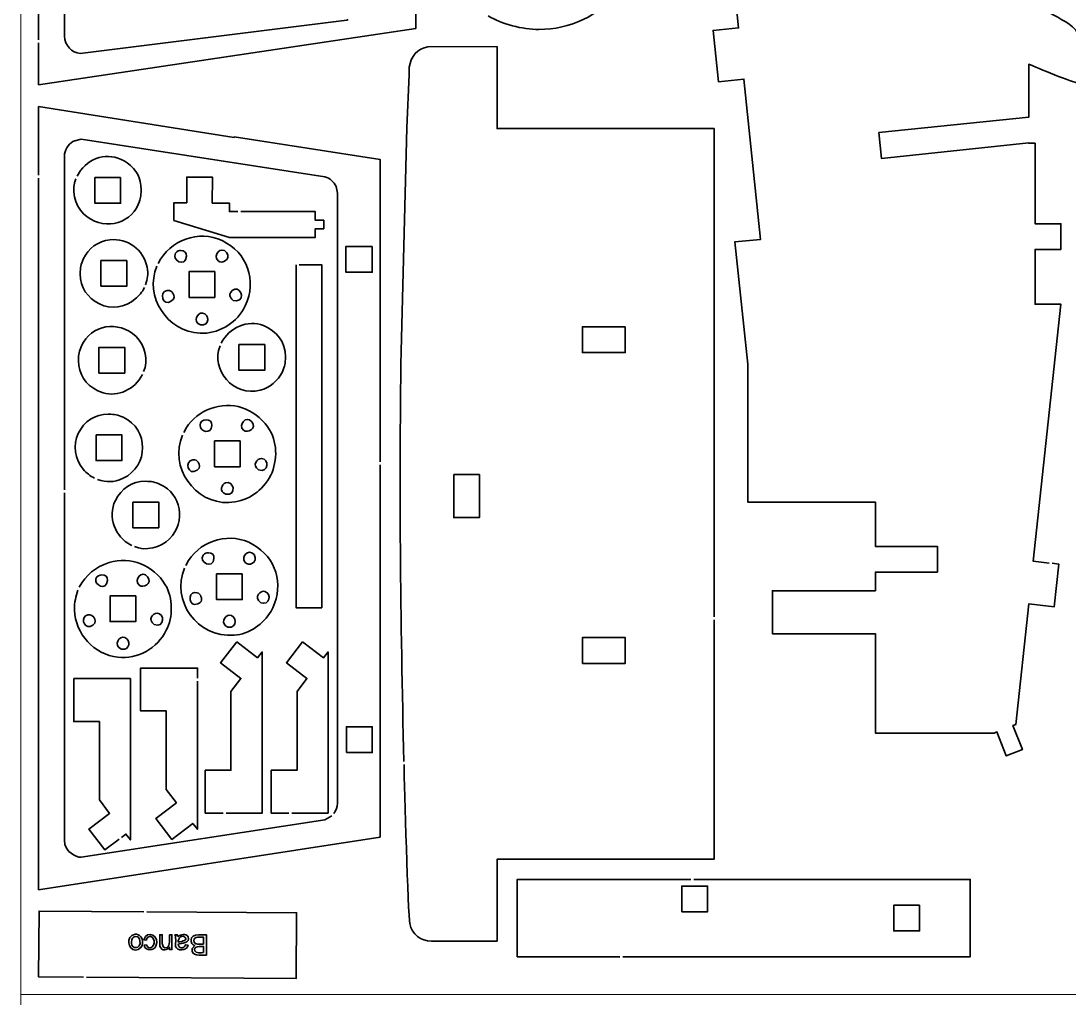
# Model space of a CAD drawing. Header units: millimetres. Extents: x -5 to 375, y 132 to 712.
# Drawn here: x -5 to 98.8, y 421.2 to 518 of the extents above; entities that cross this region are included whole.
import ezdxf

# ---------------------------------------------------------------- set-up
doc = ezdxf.new("R2010")
doc.units = ezdxf.units.MM
doc.header["$MEASUREMENT"] = 0
doc.layers.add('Camada 1', color=7, linetype='Continuous')

msp = doc.modelspace()

# ---------------------------------------------------------------- linework, layer by layer
at = {"layer": 'Camada 1', "color": 3, "lineweight": 20}
for points in [[(185.0124, 711.5124), (185.0124, 711.5124), (185.0124, 421.5125), (185.0124, 421.5125), (185.0124, 421.5125), (185.0124, 421.5125), (-4.9877, 421.5125), (-4.9877, 421.5125), (-4.9877, 421.5125), (-4.9877, 421.5125), (-4.9877, 711.5124), (-4.9877, 711.5124), (-4.9877, 711.5124), (-4.9877, 711.5124), (185.0124, 711.5124), (185.0124, 711.5124)], [(185.0124, 131.5126), (185.0124, 131.5126), (185.0124, 421.5125), (185.0124, 421.5125), (185.0124, 421.5125), (185.0124, 421.5125), (-4.9877, 421.5125), (-4.9877, 421.5125), (-4.9877, 421.5125), (-4.9877, 421.5125), (-4.9877, 131.5126), (-4.9877, 131.5126), (-4.9877, 131.5126), (-4.9877, 131.5126), (185.0124, 131.5126), (185.0124, 131.5126)]]:
    msp.add_open_spline(points, degree=3, knots=[0, 0, 0, 0, 0.2, 0.2, 0.2, 0.2, 0.4, 0.4, 0.4, 0.4, 0.6, 0.6, 0.6, 0.6, 1, 1, 1, 1], dxfattribs=at)
at = {"layer": 'Camada 1', "color": 5, "lineweight": 35}
for points, knots in [([(34.1374, 548.9125), (34.1374, 548.9125), (34.1374, 583.8624), (34.1374, 583.8624), (34.1374, 583.8624), (34.1374, 583.8624), (-3.2376, 589.4374), (-3.2376, 589.4374), (-3.2376, 589.4374), (-3.2376, 589.4374), (-3.2376, 516.1124), (-3.2376, 516.1124)], [0, 0, 0, 0, 0.25, 0.25, 0.25, 0.25, 0.5, 0.5, 0.5, 0.5, 1, 1, 1, 1]), ([(27.4373, 518.1124), (27.4373, 518.1124), (27.2874, 518.0624), (27.2874, 518.0624), (27.2874, 518.0624), (27.2874, 518.0624), (0.8624, 514.7625), (0.8624, 514.7625), (0.8624, 514.7625), (0.0529, 514.8295), (-0.6303, 515.5418), (-0.6876, 516.4624), (-0.6876, 516.4624), (-0.6876, 516.4624), (-0.6876, 551.4875), (-0.6876, 551.4875)], [0, 0, 0, 0, 0.2, 0.2, 0.2, 0.2, 0.4, 0.4, 0.4, 0.4, 0.6, 0.6, 0.6, 0.6, 1, 1, 1, 1]), ([(80.1874, 524.4374), (80.1874, 524.4374), (74.8623, 524.6875), (74.8623, 524.6875), (74.8623, 524.6875), (75.3524, 525.8623), (75.5807, 526.5769), (75.8623, 527.8625), (75.8623, 527.8625), (76.8577, 532.4075), (78.3827, 545.732), (76.0874, 549.8624), (76.0874, 549.8624), (75.6206, 550.7025), (74.7059, 551.4325), (73.7124, 551.3874), (73.7124, 551.3874), (71.424, 551.2836), (69.4732, 547.6832), (69.8874, 545.6124), (69.8874, 545.6124), (69.8874, 545.6124), (65.8124, 545.6374), (65.8124, 545.6374), (65.8124, 545.6374), (65.8124, 545.6374), (65.7124, 528.7874), (65.7124, 528.7874), (65.7124, 528.7874), (65.7124, 528.7874), (63.1623, 528.7874), (63.1623, 528.7874), (63.1623, 528.7874), (63.1623, 528.7874), (63.1623, 524.9874), (63.1623, 524.9874), (63.1623, 524.9874), (63.1623, 524.9874), (65.7124, 524.9874), (65.7124, 524.9874), (65.7124, 524.9874), (65.7124, 524.9874), (65.7124, 521.1874), (65.7124, 521.1874), (65.7124, 521.1874), (65.7124, 521.1874), (66.1124, 517.2874), (66.1124, 517.2874), (66.1124, 517.2874), (66.1124, 517.2874), (63.5874, 517.0374), (63.5874, 517.0374), (63.5874, 517.0374), (63.5874, 517.0374), (64.1124, 511.9624), (64.1124, 511.9624), (64.1124, 511.9624), (64.1124, 511.9624), (66.6374, 512.2124), (66.6374, 512.2124), (66.6374, 512.2124), (66.6374, 512.2124), (68.2874, 496.3374), (68.2874, 496.3374), (68.2874, 496.3374), (68.2874, 496.3374), (65.7373, 496.0874), (65.7373, 496.0874), (65.7373, 496.0874), (65.7373, 496.0874), (67.0124, 483.9624), (67.0124, 483.9624), (67.0124, 483.9624), (67.0124, 483.9624), (67.0124, 470.3124), (67.0124, 470.3124), (67.0124, 470.3124), (67.0124, 470.3124), (79.6624, 470.3124), (79.6624, 470.3124), (79.6624, 470.3124), (79.6624, 470.3124), (79.6624, 465.9124), (79.6624, 465.9124), (79.6624, 465.9124), (79.6624, 465.9124), (85.8124, 465.9124), (85.8124, 465.9124), (85.8124, 465.9124), (85.8124, 465.9124), (85.8124, 463.3624), (85.8124, 463.3624), (85.8124, 463.3624), (85.8124, 463.3624), (79.6624, 463.3624), (79.6624, 463.3624), (79.6624, 463.3624), (79.6624, 463.3624), (79.6624, 461.5124), (79.6624, 461.5124), (79.6624, 461.5124), (79.6624, 461.5124), (69.4624, 461.5124), (69.4624, 461.5124), (69.4624, 461.5124), (69.4624, 461.5124), (69.4624, 457.2624), (69.4624, 457.2624), (69.4624, 457.2624), (69.4624, 457.2624), (79.6624, 457.2624), (79.6624, 457.2624), (79.6624, 457.2624), (79.6624, 457.2624), (79.6624, 447.4124), (79.6624, 447.4124), (79.6624, 447.4124), (79.6624, 447.4124), (91.4374, 447.4124), (91.4374, 447.4124), (91.4374, 447.4124), (91.4374, 447.4124), (91.7124, 447.5374), (91.7124, 447.5374), (91.7124, 447.5374), (91.7124, 447.5374), (92.6374, 445.1624), (92.6374, 445.1624), (92.6374, 445.1624), (92.6374, 445.1624), (94.2374, 445.7874), (94.2374, 445.7874), (94.2374, 445.7874), (94.2374, 445.7874), (93.2874, 448.1624), (93.2874, 448.1624), (93.2874, 448.1624), (93.2874, 448.1624), (93.5624, 448.2624), (93.5624, 448.2624), (93.5624, 448.2624), (93.5624, 448.2624), (94.8624, 460.2124), (94.8624, 460.2124), (94.8624, 460.2124), (94.8624, 460.2124), (97.3874, 459.9374), (97.3874, 459.9374), (97.3874, 459.9374), (97.3874, 459.9374), (97.8374, 464.1624), (97.8374, 464.1624), (97.8374, 464.1624), (97.8374, 464.1624), (97.1874, 464.2374), (97.1874, 464.2374)], [0, 0, 0, 0, 0.025, 0.025, 0.025, 0.025, 0.05, 0.05, 0.05, 0.05, 0.075, 0.075, 0.075, 0.075, 0.1, 0.1, 0.1, 0.1, 0.125, 0.125, 0.125, 0.125, 0.15, 0.15, 0.15, 0.15, 0.175, 0.175, 0.175, 0.175, 0.2, 0.2, 0.2, 0.2, 0.225, 0.225, 0.225, 0.225, 0.25, 0.25, 0.25, 0.25, 0.275, 0.275, 0.275, 0.275, 0.3, 0.3, 0.3, 0.3, 0.325, 0.325, 0.325, 0.325, 0.35, 0.35, 0.35, 0.35, 0.375, 0.375, 0.375, 0.375, 0.4, 0.4, 0.4, 0.4, 0.425, 0.425, 0.425, 0.425, 0.45, 0.45, 0.45, 0.45, 0.475, 0.475, 0.475, 0.475, 0.5, 0.5, 0.5, 0.5, 0.525, 0.525, 0.525, 0.525, 0.55, 0.55, 0.55, 0.55, 0.575, 0.575, 0.575, 0.575, 0.6, 0.6, 0.6, 0.6, 0.625, 0.625, 0.625, 0.625, 0.65, 0.65, 0.65, 0.65, 0.675, 0.675, 0.675, 0.675, 0.7, 0.7, 0.7, 0.7, 0.725, 0.725, 0.725, 0.725, 0.75, 0.75, 0.75, 0.75, 0.775, 0.775, 0.775, 0.775, 0.8, 0.8, 0.8, 0.8, 0.825, 0.825, 0.825, 0.825, 0.85, 0.85, 0.85, 0.85, 0.875, 0.875, 0.875, 0.875, 0.9, 0.9, 0.9, 0.9, 0.925, 0.925, 0.925, 0.925, 0.95, 0.95, 0.95, 0.95, 1, 1, 1, 1]), ([(-3.2376, 515.8124), (-3.2376, 515.8124), (-3.2376, 511.6624), (-3.2376, 511.6624), (-3.2376, 511.6624), (-3.2376, 511.6624), (34.1374, 517.2374), (34.1374, 517.2374), (34.1374, 517.2374), (34.1374, 517.2374), (34.1374, 548.6124), (34.1374, 548.6124)], [0, 0, 0, 0, 0.25, 0.25, 0.25, 0.25, 0.5, 0.5, 0.5, 0.5, 1, 1, 1, 1]), ([(41.3124, 518.4874), (42.6512, 517.6635), (44.711, 517.1374), (46.3124, 517.1374), (46.3124, 517.1374), (49.4708, 517.1374), (52.2139, 518.4766), (54.2373, 520.8874), (54.2373, 520.8874), (55.7225, 522.6569), (56.2865, 524.5533), (56.5124, 526.8124), (56.5124, 526.8124), (56.8721, 534.3663), (49.0496, 540.0549), (41.7124, 536.3875)], [0, 0, 0, 0, 0.2, 0.2, 0.2, 0.2, 0.4, 0.4, 0.4, 0.4, 0.6, 0.6, 0.6, 0.6, 1, 1, 1, 1]), ([(96.8874, 464.2624), (96.8874, 464.2624), (95.3123, 464.4374), (95.3123, 464.4374), (95.3123, 464.4374), (95.3123, 464.4374), (98.0374, 489.9124), (98.0374, 489.9124), (98.0374, 489.9124), (98.0374, 489.9124), (95.4874, 489.9124), (95.4874, 489.9124), (95.4874, 489.9124), (95.4874, 489.9124), (95.4874, 495.3375), (95.4874, 495.3375), (95.4874, 495.3375), (95.4874, 495.3375), (98.0374, 495.3375), (98.0374, 495.3375), (98.0374, 495.3375), (98.0374, 495.3375), (98.0374, 497.8874), (98.0374, 497.8874), (98.0374, 497.8874), (98.0374, 497.8874), (95.4874, 497.8874), (95.4874, 497.8874), (95.4874, 497.8874), (95.4874, 497.8874), (95.4874, 505.8624), (95.4874, 505.8624), (95.4874, 505.8624), (95.4874, 505.8624), (94.8624, 505.8624), (94.8624, 505.8624), (94.8624, 505.8624), (94.8624, 505.8624), (94.8624, 505.9124), (94.8624, 505.9124), (94.8624, 505.9124), (94.8624, 505.9124), (80.2624, 504.3624), (80.2624, 504.3624), (80.2624, 504.3624), (80.2624, 504.3624), (80.0124, 506.9124), (80.0124, 506.9124), (80.0124, 506.9124), (80.0124, 506.9124), (94.8624, 508.4375), (94.8624, 508.4375), (94.8624, 508.4375), (94.8624, 508.4375), (94.8624, 513.6874), (94.8624, 513.6874), (94.8624, 513.6874), (95.6406, 513.3798), (99.2433, 511.8268), (99.7624, 511.8374), (99.7624, 511.8374), (100.8974, 511.8606), (100.8142, 516.4129), (98.8624, 517.6624), (98.8624, 517.6624), (97.148, 518.7599), (93.5551, 520.6051), (91.6374, 521.4124), (91.6374, 521.4124), (87.6203, 523.1034), (84.6853, 523.8845), (80.4624, 524.4124)], [0, 0, 0, 0, 0.05263158, 0.05263158, 0.05263158, 0.05263158, 0.10526316, 0.10526316, 0.10526316, 0.10526316, 0.15789474, 0.15789474, 0.15789474, 0.15789474, 0.21052632, 0.21052632, 0.21052632, 0.21052632, 0.26315789, 0.26315789, 0.26315789, 0.26315789, 0.31578947, 0.31578947, 0.31578947, 0.31578947, 0.36842105, 0.36842105, 0.36842105, 0.36842105, 0.42105263, 0.42105263, 0.42105263, 0.42105263, 0.47368421, 0.47368421, 0.47368421, 0.47368421, 0.52631579, 0.52631579, 0.52631579, 0.52631579, 0.57894737, 0.57894737, 0.57894737, 0.57894737, 0.63157895, 0.63157895, 0.63157895, 0.63157895, 0.68421053, 0.68421053, 0.68421053, 0.68421053, 0.73684211, 0.73684211, 0.73684211, 0.73684211, 0.78947368, 0.78947368, 0.78947368, 0.78947368, 0.84210526, 0.84210526, 0.84210526, 0.84210526, 0.89473684, 0.89473684, 0.89473684, 0.89473684, 1, 1, 1, 1]), ([(63.6874, 458.9374), (63.6874, 458.9374), (63.6874, 507.3124), (63.6874, 507.3124), (63.6874, 507.3124), (63.6874, 507.3124), (42.1874, 507.3124), (42.1874, 507.3124), (42.1874, 507.3124), (42.1874, 507.3124), (42.1874, 515.4374), (42.1874, 515.4374), (42.1874, 515.4374), (42.1874, 515.4374), (35.3374, 515.4124), (35.3374, 515.4124), (35.3374, 515.4124), (34.3243, 515.2603), (33.5985, 514.4494), (33.4874, 513.3875), (33.4874, 513.3875), (33.4874, 513.3875), (33.4624, 512.6624), (33.4624, 512.6624), (33.4624, 512.6624), (33.4624, 512.6624), (33.2374, 507.3874), (33.2374, 507.3874), (33.2374, 507.3874), (33.2374, 507.3874), (32.7124, 486.5624), (32.7124, 486.5624), (32.7124, 486.5624), (32.4196, 472.6704), (32.6418, 458.5065), (32.9374, 444.6124)], [0, 0, 0, 0, 0.1, 0.1, 0.1, 0.1, 0.2, 0.2, 0.2, 0.2, 0.3, 0.3, 0.3, 0.3, 0.4, 0.4, 0.4, 0.4, 0.5, 0.5, 0.5, 0.5, 0.6, 0.6, 0.6, 0.6, 0.7, 0.7, 0.7, 0.7, 0.8, 0.8, 0.8, 0.8, 1, 1, 1, 1]), ([(30.5874, 474.2874), (30.5874, 474.2874), (30.5874, 504.2625), (30.5874, 504.2625), (30.5874, 504.2625), (30.5874, 504.2625), (16.1373, 506.5124), (16.1373, 506.5124), (16.1373, 506.5124), (16.1373, 506.5124), (16.1373, 506.4375), (16.1373, 506.4375), (16.1373, 506.4375), (16.1373, 506.4375), (-3.2376, 509.4874), (-3.2376, 509.4874), (-3.2376, 509.4874), (-3.2376, 509.4874), (-3.2376, 502.6874), (-3.2376, 502.6874)], [0, 0, 0, 0, 0.16666667, 0.16666667, 0.16666667, 0.16666667, 0.33333333, 0.33333333, 0.33333333, 0.33333333, 0.5, 0.5, 0.5, 0.5, 0.66666667, 0.66666667, 0.66666667, 0.66666667, 1, 1, 1, 1]), ([(-0.6876, 471.5124), (-0.6876, 471.5124), (-0.6626, 504.8124), (-0.6626, 504.8124), (-0.6626, 504.8124), (-0.5567, 505.3471), (-0.21, 505.9183), (0.3624, 506.1124), (0.3624, 506.1124), (0.3624, 506.1124), (0.9874, 506.2624), (0.9874, 506.2624), (0.9874, 506.2624), (0.9874, 506.2624), (25.1124, 502.5374), (25.1124, 502.5374), (25.1124, 502.5374), (25.6404, 502.4097), (26.0022, 502.0328), (26.2374, 501.5624), (26.2374, 501.5624), (26.2374, 501.5624), (26.3624, 500.9124), (26.3624, 500.9124), (26.3624, 500.9124), (26.3624, 500.9124), (26.3624, 440.4874), (26.3624, 440.4874), (26.3624, 440.4874), (26.3422, 440.0009), (26.2394, 439.846), (26.0124, 439.4374)], [0, 0, 0, 0, 0.11111111, 0.11111111, 0.11111111, 0.11111111, 0.22222222, 0.22222222, 0.22222222, 0.22222222, 0.33333333, 0.33333333, 0.33333333, 0.33333333, 0.44444444, 0.44444444, 0.44444444, 0.44444444, 0.55555556, 0.55555556, 0.55555556, 0.55555556, 0.66666667, 0.66666667, 0.66666667, 0.66666667, 0.77777778, 0.77777778, 0.77777778, 0.77777778, 1, 1, 1, 1]), ([(-3.2376, 502.3874), (-3.2376, 502.3874), (-3.2376, 431.8874), (-3.2376, 431.8874), (-3.2376, 431.8874), (-3.2376, 431.8874), (30.5874, 437.1124), (30.5874, 437.1124), (30.5874, 437.1124), (30.5874, 437.1124), (30.5874, 473.9874), (30.5874, 473.9874)], [0, 0, 0, 0, 0.25, 0.25, 0.25, 0.25, 0.5, 0.5, 0.5, 0.5, 1, 1, 1, 1]), ([(25.8124, 439.2124), (25.8124, 439.2124), (25.1124, 438.8374), (25.1124, 438.8374), (25.1124, 438.8374), (25.1124, 438.8374), (0.9874, 435.1124), (0.9874, 435.1124), (0.9874, 435.1124), (0.3225, 435.0946), (-0.4858, 435.747), (-0.6376, 436.3874), (-0.6376, 436.3874), (-0.6376, 436.3874), (-0.6876, 436.8124), (-0.6876, 436.8124), (-0.6876, 436.8124), (-0.6876, 436.8124), (-0.6876, 471.2124), (-0.6876, 471.2124)], [0, 0, 0, 0, 0.16666667, 0.16666667, 0.16666667, 0.16666667, 0.33333333, 0.33333333, 0.33333333, 0.33333333, 0.5, 0.5, 0.5, 0.5, 0.66666667, 0.66666667, 0.66666667, 0.66666667, 1, 1, 1, 1]), ([(32.9624, 444.3124), (33.0121, 442.2132), (33.3566, 429.507), (33.5374, 428.5374), (33.5374, 428.5374), (33.7392, 427.4551), (34.6347, 426.8292), (35.6874, 426.7874), (35.6874, 426.7874), (35.6874, 426.7874), (42.1874, 426.8124), (42.1874, 426.8124), (42.1874, 426.8124), (42.1874, 426.8124), (42.1874, 434.9124), (42.1874, 434.9124), (42.1874, 434.9124), (42.1874, 434.9124), (63.6874, 434.9124), (63.6874, 434.9124), (63.6874, 434.9124), (63.6874, 434.9124), (63.6874, 458.6374), (63.6874, 458.6374)], [0, 0, 0, 0, 0.14285714, 0.14285714, 0.14285714, 0.14285714, 0.28571429, 0.28571429, 0.28571429, 0.28571429, 0.42857143, 0.42857143, 0.42857143, 0.42857143, 0.57142857, 0.57142857, 0.57142857, 0.57142857, 0.71428571, 0.71428571, 0.71428571, 0.71428571, 1, 1, 1, 1]), ([(61.3874, 432.9124), (61.3874, 432.9124), (44.1874, 432.9124), (44.1874, 432.9124), (44.1874, 432.9124), (44.1874, 432.9124), (44.1874, 425.2624), (44.1874, 425.2624), (44.1874, 425.2624), (44.1874, 425.2624), (54.3374, 425.2624), (54.3374, 425.2624)], [0, 0, 0, 0, 0.25, 0.25, 0.25, 0.25, 0.5, 0.5, 0.5, 0.5, 1, 1, 1, 1]), ([(54.6374, 425.2624), (54.6374, 425.2624), (89.0624, 425.2624), (89.0624, 425.2624), (89.0624, 425.2624), (89.0624, 425.2624), (89.0624, 432.9124), (89.0624, 432.9124), (89.0624, 432.9124), (89.0624, 432.9124), (61.6874, 432.9124), (61.6874, 432.9124)], [0, 0, 0, 0, 0.25, 0.25, 0.25, 0.25, 0.5, 0.5, 0.5, 0.5, 1, 1, 1, 1]), ([(7.1874, 429.7124), (7.1874, 429.7124), (-3.1876, 429.7874), (-3.1876, 429.7874), (-3.1876, 429.7874), (-3.1876, 429.7874), (-3.2376, 423.2624), (-3.2376, 423.2624), (-3.2376, 423.2624), (-3.2376, 423.2624), (1.2124, 423.2374), (1.2124, 423.2374)], [0, 0, 0, 0, 0.25, 0.25, 0.25, 0.25, 0.5, 0.5, 0.5, 0.5, 1, 1, 1, 1]), ([(1.5124, 423.2374), (1.5124, 423.2374), (22.2624, 423.0874), (22.2624, 423.0874), (22.2624, 423.0874), (22.2624, 423.0874), (22.3124, 429.6124), (22.3124, 429.6124), (22.3124, 429.6124), (22.3124, 429.6124), (7.4874, 429.7124), (7.4874, 429.7124)], [0, 0, 0, 0, 0.25, 0.25, 0.25, 0.25, 0.5, 0.5, 0.5, 0.5, 1, 1, 1, 1])]:
    msp.add_open_spline(points, degree=3, knots=knots, dxfattribs=at)
at = {"layer": 'Camada 1', "color": 2, "lineweight": 35}
for points, knots in [([(6.6374, 499.7874), (6.8904, 500.4832), (6.9124, 500.5195), (6.9124, 501.2624), (6.9124, 501.2624), (6.9124, 502.4323), (6.509, 503.219), (5.5374, 503.9124), (5.5374, 503.9124), (3.965, 505.0346), (2.0228, 504.6162), (0.9124, 503.1624), (0.9124, 503.1624), (0.9124, 503.1624), (0.5874, 502.6124), (0.5874, 502.6124)], [0, 0, 0, 0, 0.2, 0.2, 0.2, 0.2, 0.4, 0.4, 0.4, 0.4, 0.6, 0.6, 0.6, 0.6, 1, 1, 1, 1]), ([(0.4624, 502.3374), (-0.0261, 501.3603), (0.3109, 499.7286), (1.2124, 498.8624), (1.2124, 498.8624), (3.0049, 497.1402), (5.7203, 497.7697), (6.6374, 499.7874)], [0, 0, 0, 0, 0.33333333, 0.33333333, 0.33333333, 0.33333333, 1, 1, 1, 1]), ([(16.4874, 499.0875), (16.4874, 499.0875), (15.6624, 499.0875), (15.6624, 499.0875), (15.6624, 499.0875), (15.6624, 499.0875), (15.6624, 499.9374), (15.6624, 499.9374), (15.6624, 499.9374), (15.6624, 499.9374), (13.9624, 499.9374), (13.9624, 499.9374), (13.9624, 499.9374), (13.9624, 499.9374), (13.9874, 502.5124), (13.9874, 502.5124), (13.9874, 502.5124), (13.9874, 502.5124), (11.4374, 502.5124), (11.4374, 502.5124), (11.4374, 502.5124), (11.4374, 502.5124), (11.4374, 499.9624), (11.4374, 499.9624), (11.4374, 499.9624), (11.4374, 499.9624), (10.1624, 499.9624), (10.1624, 499.9624), (10.1624, 499.9624), (10.1624, 499.9624), (10.1624, 498.2124), (10.1624, 498.2124), (10.1624, 498.2124), (10.1624, 498.2124), (15.6624, 496.5374), (15.6624, 496.5374)], [0, 0, 0, 0, 0.1, 0.1, 0.1, 0.1, 0.2, 0.2, 0.2, 0.2, 0.3, 0.3, 0.3, 0.3, 0.4, 0.4, 0.4, 0.4, 0.5, 0.5, 0.5, 0.5, 0.6, 0.6, 0.6, 0.6, 0.7, 0.7, 0.7, 0.7, 0.8, 0.8, 0.8, 0.8, 1, 1, 1, 1]), ([(15.6624, 496.5374), (15.6624, 496.5374), (24.1624, 496.5374), (24.1624, 496.5374), (24.1624, 496.5374), (24.1624, 496.5374), (24.1624, 497.3874), (24.1624, 497.3874), (24.1624, 497.3874), (24.1624, 497.3874), (25.0124, 497.3874), (25.0124, 497.3874), (25.0124, 497.3874), (25.0124, 497.3874), (25.0124, 498.2374), (25.0124, 498.2374), (25.0124, 498.2374), (25.0124, 498.2374), (24.1624, 498.2374), (24.1624, 498.2374), (24.1624, 498.2374), (24.1624, 498.2374), (24.1624, 499.0875), (24.1624, 499.0875), (24.1624, 499.0875), (24.1624, 499.0875), (16.7874, 499.0875), (16.7874, 499.0875)], [0, 0, 0, 0, 0.125, 0.125, 0.125, 0.125, 0.25, 0.25, 0.25, 0.25, 0.375, 0.375, 0.375, 0.375, 0.5, 0.5, 0.5, 0.5, 0.625, 0.625, 0.625, 0.625, 0.75, 0.75, 0.75, 0.75, 1, 1, 1, 1]), ([(7.3624, 491.8374), (7.5083, 492.4217), (7.6712, 492.8627), (7.5124, 493.5874), (7.5124, 493.5874), (7.1337, 495.3159), (5.6037, 496.4976), (3.8124, 496.2874), (3.8124, 496.2874), (2.6424, 496.1501), (1.6765, 495.4634), (1.1874, 494.3874)], [0, 0, 0, 0, 0.25, 0.25, 0.25, 0.25, 0.5, 0.5, 0.5, 0.5, 1, 1, 1, 1]), ([(17.2374, 489.7374), (18.4249, 492.3104), (17.4311, 495.0096), (14.9373, 496.2124), (14.9373, 496.2124), (12.6451, 497.318), (9.7731, 496.2838), (8.6124, 493.9624)], [0, 0, 0, 0, 0.33333333, 0.33333333, 0.33333333, 0.33333333, 1, 1, 1, 1]), ([(1.1874, 494.3874), (0.9513, 493.8103), (0.8874, 493.6087), (0.8874, 492.9124), (0.8874, 492.9124), (0.8874, 491.538), (1.5805, 490.5711), (2.7874, 489.9374), (2.7874, 489.9374), (3.8996, 489.3534), (5.3624, 489.5843), (6.3374, 490.4374), (6.3374, 490.4374), (6.6935, 490.7489), (7.0579, 491.1133), (7.2374, 491.5625)], [0, 0, 0, 0, 0.2, 0.2, 0.2, 0.2, 0.4, 0.4, 0.4, 0.4, 0.6, 0.6, 0.6, 0.6, 1, 1, 1, 1]), ([(8.4874, 493.6874), (7.1909, 490.6623), (9.5115, 487.1623), (12.7623, 487.0374), (12.7623, 487.0374), (14.5186, 486.9699), (16.1741, 487.9145), (17.0624, 489.4374), (17.0624, 489.4374), (17.0624, 489.4374), (17.2374, 489.7374), (17.2374, 489.7374)], [0, 0, 0, 0, 0.25, 0.25, 0.25, 0.25, 0.5, 0.5, 0.5, 0.5, 1, 1, 1, 1]), ([(24.8374, 459.8124), (24.8374, 459.8124), (22.2873, 459.8124), (22.2873, 459.8124), (22.2873, 459.8124), (22.2873, 459.8124), (22.2873, 493.8124), (22.2873, 493.8124)], [0, 0, 0, 0, 0.33333333, 0.33333333, 0.33333333, 0.33333333, 1, 1, 1, 1]), ([(22.5874, 493.8124), (22.5874, 493.8124), (24.8374, 493.8124), (24.8374, 493.8124), (24.8374, 493.8124), (24.8374, 493.8124), (24.8374, 459.8124), (24.8374, 459.8124)], [0, 0, 0, 0, 0.33333333, 0.33333333, 0.33333333, 0.33333333, 1, 1, 1, 1]), ([(7.1624, 483.2374), (7.6719, 484.2564), (7.3007, 485.859), (6.4123, 486.7124), (6.4123, 486.7124), (4.686, 488.3708), (1.9625, 487.8769), (1.0124, 485.7875)], [0, 0, 0, 0, 0.33333333, 0.33333333, 0.33333333, 0.33333333, 1, 1, 1, 1]), ([(20.9124, 483.2125), (21.1517, 483.7973), (21.2146, 484.0058), (21.2124, 484.7124), (21.2124, 484.7124), (21.2079, 486.1791), (20.3849, 487.2371), (19.0374, 487.7875), (19.0374, 487.7875), (17.482, 488.4228), (15.6297, 487.597), (14.8624, 486.0624)], [0, 0, 0, 0, 0.25, 0.25, 0.25, 0.25, 0.5, 0.5, 0.5, 0.5, 1, 1, 1, 1]), ([(1.0124, 485.7875), (0.7763, 485.2103), (0.7124, 485.0087), (0.7124, 484.3124), (0.7124, 484.3124), (0.7124, 482.9696), (1.4117, 481.9368), (2.6124, 481.3374), (2.6124, 481.3374), (4.0346, 480.6275), (5.7272, 481.1223), (6.7124, 482.4125), (6.7124, 482.4125), (6.7124, 482.4125), (7.0624, 482.9624), (7.0624, 482.9624)], [0, 0, 0, 0, 0.2, 0.2, 0.2, 0.2, 0.4, 0.4, 0.4, 0.4, 0.6, 0.6, 0.6, 0.6, 1, 1, 1, 1]), ([(14.7373, 485.7875), (13.787, 483.4052), (16.0582, 480.7149), (18.7123, 481.3874), (18.7123, 481.3874), (19.6748, 481.6313), (20.4642, 482.3157), (20.9124, 483.2125)], [0, 0, 0, 0, 0.33333333, 0.33333333, 0.33333333, 0.33333333, 1, 1, 1, 1]), ([(19.7624, 472.9624), (20.4534, 474.4596), (20.4636, 476.3535), (19.4624, 477.7374), (19.4624, 477.7374), (18.0936, 479.6294), (15.9457, 480.3601), (13.7374, 479.5624), (13.7374, 479.5624), (12.8577, 479.2446), (11.9371, 478.491), (11.4124, 477.6874), (11.4124, 477.6874), (11.4124, 477.6874), (11.1374, 477.2124), (11.1374, 477.2124)], [0, 0, 0, 0, 0.2, 0.2, 0.2, 0.2, 0.4, 0.4, 0.4, 0.4, 0.6, 0.6, 0.6, 0.6, 1, 1, 1, 1]), ([(5.1374, 478.7124), (4.5603, 478.9485), (4.3587, 479.0124), (3.6624, 479.0124), (3.6624, 479.0124), (2.3183, 479.0124), (1.2879, 478.3154), (0.6874, 477.1124), (0.6874, 477.1124), (0.1156, 475.967), (0.3429, 474.5276), (1.1874, 473.5624), (1.1874, 473.5624), (1.544, 473.1548), (1.7911, 472.9231), (2.3124, 472.6624)], [0, 0, 0, 0, 0.2, 0.2, 0.2, 0.2, 0.4, 0.4, 0.4, 0.4, 0.6, 0.6, 0.6, 0.6, 1, 1, 1, 1]), ([(2.5874, 472.5374), (3.5188, 472.3045), (4.1566, 472.1995), (5.1374, 472.6624), (5.1374, 472.6624), (7.7013, 473.8724), (7.7051, 477.5448), (5.1374, 478.7124)], [0, 0, 0, 0, 0.33333333, 0.33333333, 0.33333333, 0.33333333, 1, 1, 1, 1]), ([(11.0124, 476.9374), (9.6681, 473.8008), (12.2125, 470.1318), (15.6124, 470.2624), (15.6124, 470.2624), (17.2562, 470.3255), (18.7569, 471.2387), (19.5874, 472.6624), (19.5874, 472.6624), (19.5874, 472.6624), (19.7624, 472.9624), (19.7624, 472.9624)], [0, 0, 0, 0, 0.25, 0.25, 0.25, 0.25, 0.5, 0.5, 0.5, 0.5, 1, 1, 1, 1]), ([(8.8124, 472.0624), (8.2353, 472.2985), (8.0336, 472.3624), (7.3374, 472.3624), (7.3374, 472.3624), (5.9945, 472.3624), (4.9618, 471.6631), (4.3624, 470.4624), (4.3624, 470.4624), (3.5496, 468.8341), (4.3791, 466.8426), (5.8624, 466.0624), (5.8624, 466.0624), (5.8624, 466.0624), (5.9874, 466.0124), (5.9874, 466.0124)], [0, 0, 0, 0, 0.2, 0.2, 0.2, 0.2, 0.4, 0.4, 0.4, 0.4, 0.6, 0.6, 0.6, 0.6, 1, 1, 1, 1]), ([(6.2624, 465.9124), (7.2817, 465.4028), (8.8838, 465.7743), (9.7374, 466.6624), (9.7374, 466.6624), (11.3949, 468.387), (10.8987, 471.1141), (8.8124, 472.0624)], [0, 0, 0, 0, 0.33333333, 0.33333333, 0.33333333, 0.33333333, 1, 1, 1, 1]), ([(19.9624, 459.8124), (21.0667, 462.2052), (20.2953, 464.7822), (17.9874, 466.1124), (17.9874, 466.1124), (15.8197, 467.3618), (12.9816, 466.6094), (11.6124, 464.5124), (11.6124, 464.5124), (11.6124, 464.5124), (11.3374, 464.0374), (11.3374, 464.0374)], [0, 0, 0, 0, 0.25, 0.25, 0.25, 0.25, 0.5, 0.5, 0.5, 0.5, 1, 1, 1, 1]), ([(9.4124, 457.6124), (10.0874, 458.8667), (10.0933, 460.8279), (9.3124, 462.1124), (9.3124, 462.1124), (8.1438, 464.0346), (5.8973, 464.977), (3.7374, 464.3124), (3.7374, 464.3124), (2.379, 463.8944), (1.4846, 463.0826), (0.7874, 461.8624)], [0, 0, 0, 0, 0.25, 0.25, 0.25, 0.25, 0.5, 0.5, 0.5, 0.5, 1, 1, 1, 1]), ([(11.2124, 463.7624), (9.8432, 460.5677), (12.4661, 456.8317), (16.1373, 457.1124), (16.1373, 457.1124), (17.6372, 457.2271), (19.0392, 458.2114), (19.7874, 459.4874), (19.7874, 459.4874), (19.7874, 459.4874), (19.9624, 459.8124), (19.9624, 459.8124)], [0, 0, 0, 0, 0.25, 0.25, 0.25, 0.25, 0.5, 0.5, 0.5, 0.5, 1, 1, 1, 1]), ([(0.6624, 461.5874), (0.4662, 460.9005), (0.2836, 460.419), (0.3124, 459.6124), (0.3124, 459.6124), (0.3968, 457.2457), (2.2523, 455.2093), (4.6123, 454.9374), (4.6123, 454.9374), (6.59, 454.7095), (8.51, 455.8076), (9.4124, 457.6124)], [0, 0, 0, 0, 0.25, 0.25, 0.25, 0.25, 0.5, 0.5, 0.5, 0.5, 1, 1, 1, 1]), ([(16.3874, 456.4624), (16.3874, 456.4624), (14.7874, 454.3874), (14.7874, 454.3874), (14.7874, 454.3874), (14.7874, 454.3874), (16.8124, 452.8374), (16.8124, 452.8374), (16.8124, 452.8374), (16.8124, 452.8374), (15.8124, 451.5374), (15.8124, 451.5374), (15.8124, 451.5374), (15.8124, 451.5374), (15.8124, 443.7374), (15.8124, 443.7374), (15.8124, 443.7374), (15.8124, 443.7374), (13.2624, 443.7374), (13.2624, 443.7374), (13.2624, 443.7374), (13.2624, 443.7374), (13.2624, 439.4874), (13.2624, 439.4874), (13.2624, 439.4874), (13.2624, 439.4874), (15.0374, 439.4874), (15.0374, 439.4874)], [0, 0, 0, 0, 0.125, 0.125, 0.125, 0.125, 0.25, 0.25, 0.25, 0.25, 0.375, 0.375, 0.375, 0.375, 0.5, 0.5, 0.5, 0.5, 0.625, 0.625, 0.625, 0.625, 0.75, 0.75, 0.75, 0.75, 1, 1, 1, 1]), ([(15.3373, 439.4874), (15.3373, 439.4874), (18.9123, 439.4874), (18.9123, 439.4874), (18.9123, 439.4874), (18.9123, 439.4874), (18.9123, 455.4624), (18.9123, 455.4624), (18.9123, 455.4624), (18.9123, 455.4624), (18.4374, 454.8874), (18.4374, 454.8874), (18.4374, 454.8874), (18.4374, 454.8874), (16.3874, 456.4624), (16.3874, 456.4624)], [0, 0, 0, 0, 0.2, 0.2, 0.2, 0.2, 0.4, 0.4, 0.4, 0.4, 0.6, 0.6, 0.6, 0.6, 1, 1, 1, 1]), ([(22.9124, 456.4624), (22.9124, 456.4624), (21.3124, 454.3874), (21.3124, 454.3874), (21.3124, 454.3874), (21.3124, 454.3874), (23.3374, 452.8374), (23.3374, 452.8374), (23.3374, 452.8374), (23.3374, 452.8374), (22.3624, 451.5374), (22.3624, 451.5374), (22.3624, 451.5374), (22.3624, 451.5374), (22.3624, 443.7374), (22.3624, 443.7374), (22.3624, 443.7374), (22.3624, 443.7374), (19.8124, 443.7374), (19.8124, 443.7374), (19.8124, 443.7374), (19.8124, 443.7374), (19.8124, 439.4874), (19.8124, 439.4874), (19.8124, 439.4874), (19.8124, 439.4874), (21.5624, 439.4874), (21.5624, 439.4874)], [0, 0, 0, 0, 0.125, 0.125, 0.125, 0.125, 0.25, 0.25, 0.25, 0.25, 0.375, 0.375, 0.375, 0.375, 0.5, 0.5, 0.5, 0.5, 0.625, 0.625, 0.625, 0.625, 0.75, 0.75, 0.75, 0.75, 1, 1, 1, 1]), ([(21.8624, 439.4874), (21.8624, 439.4874), (25.4374, 439.4874), (25.4374, 439.4874), (25.4374, 439.4874), (25.4374, 439.4874), (25.4374, 455.4624), (25.4374, 455.4624), (25.4374, 455.4624), (25.4374, 455.4624), (24.9874, 454.8874), (24.9874, 454.8874), (24.9874, 454.8874), (24.9874, 454.8874), (22.9124, 456.4624), (22.9124, 456.4624)], [0, 0, 0, 0, 0.2, 0.2, 0.2, 0.2, 0.4, 0.4, 0.4, 0.4, 0.6, 0.6, 0.6, 0.6, 1, 1, 1, 1]), ([(12.5124, 452.8624), (12.5124, 452.8624), (12.5124, 453.8624), (12.5124, 453.8624), (12.5124, 453.8624), (12.5124, 453.8624), (6.8624, 453.8624), (6.8624, 453.8624), (6.8624, 453.8624), (6.8624, 453.8624), (6.8624, 449.6124), (6.8624, 449.6124), (6.8624, 449.6124), (6.8624, 449.6124), (9.4124, 449.6124), (9.4124, 449.6124), (9.4124, 449.6124), (9.4124, 449.6124), (9.4124, 441.8124), (9.4124, 441.8124), (9.4124, 441.8124), (9.4124, 441.8124), (10.4124, 440.5124), (10.4124, 440.5124)], [0, 0, 0, 0, 0.14285714, 0.14285714, 0.14285714, 0.14285714, 0.28571429, 0.28571429, 0.28571429, 0.28571429, 0.42857143, 0.42857143, 0.42857143, 0.42857143, 0.57142857, 0.57142857, 0.57142857, 0.57142857, 0.71428571, 0.71428571, 0.71428571, 0.71428571, 1, 1, 1, 1]), ([(0.2374, 452.8124), (0.2374, 452.8124), (0.2374, 448.5624), (0.2374, 448.5624), (0.2374, 448.5624), (0.2374, 448.5624), (2.7874, 448.5624), (2.7874, 448.5624), (2.7874, 448.5624), (2.7874, 448.5624), (2.7874, 440.7874), (2.7874, 440.7874), (2.7874, 440.7874), (2.7874, 440.7874), (3.7874, 439.4624), (3.7874, 439.4624), (3.7874, 439.4624), (3.7874, 439.4624), (1.7374, 437.9124), (1.7374, 437.9124), (1.7374, 437.9124), (1.7374, 437.9124), (3.3374, 435.8374), (3.3374, 435.8374), (3.3374, 435.8374), (3.3374, 435.8374), (4.7374, 436.9124), (4.7374, 436.9124)], [0, 0, 0, 0, 0.125, 0.125, 0.125, 0.125, 0.25, 0.25, 0.25, 0.25, 0.375, 0.375, 0.375, 0.375, 0.5, 0.5, 0.5, 0.5, 0.625, 0.625, 0.625, 0.625, 0.75, 0.75, 0.75, 0.75, 1, 1, 1, 1]), ([(4.9874, 437.0874), (4.9874, 437.0874), (5.4123, 437.4124), (5.4123, 437.4124), (5.4123, 437.4124), (5.4123, 437.4124), (5.8624, 436.8374), (5.8624, 436.8374), (5.8624, 436.8374), (5.8624, 436.8374), (5.8624, 452.8124), (5.8624, 452.8124), (5.8624, 452.8124), (5.8624, 452.8124), (0.2374, 452.8124), (0.2374, 452.8124)], [0, 0, 0, 0, 0.2, 0.2, 0.2, 0.2, 0.4, 0.4, 0.4, 0.4, 0.6, 0.6, 0.6, 0.6, 1, 1, 1, 1]), ([(10.4124, 440.5124), (10.4124, 440.5124), (8.3873, 438.9624), (8.3873, 438.9624), (8.3873, 438.9624), (8.3873, 438.9624), (9.9624, 436.8874), (9.9624, 436.8874), (9.9624, 436.8874), (9.9624, 436.8874), (12.0374, 438.4624), (12.0374, 438.4624), (12.0374, 438.4624), (12.0374, 438.4624), (12.4874, 437.8874), (12.4874, 437.8874), (12.4874, 437.8874), (12.4874, 437.8874), (12.5124, 452.5624), (12.5124, 452.5624)], [0, 0, 0, 0, 0.16666667, 0.16666667, 0.16666667, 0.16666667, 0.33333333, 0.33333333, 0.33333333, 0.33333333, 0.5, 0.5, 0.5, 0.5, 0.66666667, 0.66666667, 0.66666667, 0.66666667, 1, 1, 1, 1])]:
    msp.add_open_spline(points, degree=3, knots=knots, dxfattribs=at)
at = {"layer": 'Camada 1', "lineweight": 35}
for points, knots in [([(4.8874, 502.4625), (4.8874, 502.4625), (2.3374, 502.4625), (2.3374, 502.4625), (2.3374, 502.4625), (2.3374, 502.4625), (2.3374, 499.9124), (2.3374, 499.9124), (2.3374, 499.9124), (2.3374, 499.9124), (4.8874, 499.9124), (4.8874, 499.9124), (4.8874, 499.9124), (4.8874, 499.9124), (4.8874, 502.4625), (4.8874, 502.4625)], [0, 0, 0, 0, 0.2, 0.2, 0.2, 0.2, 0.4, 0.4, 0.4, 0.4, 0.6, 0.6, 0.6, 0.6, 1, 1, 1, 1]), ([(15.3874, 495.0374), (14.85, 495.7091), (13.9542, 494.7952), (14.5373, 494.2124), (14.5373, 494.2124), (14.911, 493.8388), (15.8956, 494.3604), (15.3874, 495.0374)], [0, 0, 0, 0, 0.33333333, 0.33333333, 0.33333333, 0.33333333, 1, 1, 1, 1]), ([(29.8124, 495.6374), (29.8124, 495.6374), (27.2124, 495.6374), (27.2124, 495.6374), (27.2124, 495.6374), (27.2124, 495.6374), (27.2124, 493.0874), (27.2124, 493.0874), (27.2124, 493.0874), (27.2124, 493.0874), (29.8124, 493.0874), (29.8124, 493.0874), (29.8124, 493.0874), (29.8124, 493.0874), (29.8124, 495.6374), (29.8124, 495.6374)], [0, 0, 0, 0, 0.2, 0.2, 0.2, 0.2, 0.4, 0.4, 0.4, 0.4, 0.6, 0.6, 0.6, 0.6, 1, 1, 1, 1]), ([(10.8624, 495.2374), (10.643, 495.2155), (10.5193, 495.224), (10.3374, 494.9624), (10.3374, 494.9624), (9.8617, 494.2783), (11.3162, 493.5004), (11.4124, 494.6624), (11.4124, 494.6624), (11.4457, 495.0642), (11.1738, 495.1929), (10.8624, 495.2374)], [0, 0, 0, 0, 0.25, 0.25, 0.25, 0.25, 0.5, 0.5, 0.5, 0.5, 1, 1, 1, 1]), ([(2.9374, 491.6874), (2.9374, 491.6874), (5.4874, 491.6874), (5.4874, 491.6874), (5.4874, 491.6874), (5.4874, 491.6874), (5.4874, 494.2374), (5.4874, 494.2374), (5.4874, 494.2374), (5.4874, 494.2374), (2.9374, 494.2374), (2.9374, 494.2374), (2.9374, 494.2374), (2.9374, 494.2374), (2.9374, 491.6874), (2.9374, 491.6874)], [0, 0, 0, 0, 0.2, 0.2, 0.2, 0.2, 0.4, 0.4, 0.4, 0.4, 0.6, 0.6, 0.6, 0.6, 1, 1, 1, 1]), ([(14.2124, 493.1375), (14.2124, 493.1375), (11.6624, 493.1375), (11.6624, 493.1375), (11.6624, 493.1375), (11.6624, 493.1375), (11.6624, 490.5874), (11.6624, 490.5874), (11.6624, 490.5874), (11.6624, 490.5874), (14.2124, 490.5874), (14.2124, 490.5874), (14.2124, 490.5874), (14.2124, 490.5874), (14.2124, 493.1375), (14.2124, 493.1375)], [0, 0, 0, 0, 0.2, 0.2, 0.2, 0.2, 0.4, 0.4, 0.4, 0.4, 0.6, 0.6, 0.6, 0.6, 1, 1, 1, 1]), ([(10.0624, 491.0124), (9.9239, 491.174), (9.8305, 491.2887), (9.5124, 491.2624), (9.5124, 491.2624), (8.6468, 491.1908), (9.0098, 489.5928), (9.9374, 490.2374), (9.9374, 490.2374), (10.2936, 490.4849), (10.2106, 490.7161), (10.0624, 491.0124)], [0, 0, 0, 0, 0.25, 0.25, 0.25, 0.25, 0.5, 0.5, 0.5, 0.5, 1, 1, 1, 1]), ([(16.0374, 490.2874), (16.0374, 490.2874), (16.3624, 490.2374), (16.3624, 490.2374), (16.3624, 490.2374), (17.4227, 490.3794), (16.6036, 491.9082), (15.9373, 491.2624), (15.9373, 491.2624), (15.6351, 490.9695), (15.5942, 490.6199), (16.0374, 490.2874)], [0, 0, 0, 0, 0.25, 0.25, 0.25, 0.25, 0.5, 0.5, 0.5, 0.5, 1, 1, 1, 1]), ([(12.7874, 487.8624), (13.7886, 487.6955), (13.6671, 488.9701), (12.9874, 489.0374), (12.9874, 489.0374), (12.5383, 489.0818), (11.9296, 488.2055), (12.7874, 487.8624)], [0, 0, 0, 0, 0.33333333, 0.33333333, 0.33333333, 0.33333333, 1, 1, 1, 1]), ([(54.8874, 487.6874), (54.8874, 487.6874), (50.6374, 487.6874), (50.6374, 487.6874), (50.6374, 487.6874), (50.6374, 487.6874), (50.6374, 485.1124), (50.6374, 485.1124), (50.6374, 485.1124), (50.6374, 485.1124), (54.8874, 485.1124), (54.8874, 485.1124), (54.8874, 485.1124), (54.8874, 485.1124), (54.8874, 487.6874), (54.8874, 487.6874)], [0, 0, 0, 0, 0.2, 0.2, 0.2, 0.2, 0.4, 0.4, 0.4, 0.4, 0.6, 0.6, 0.6, 0.6, 1, 1, 1, 1]), ([(2.7374, 483.0874), (2.7374, 483.0874), (5.2874, 483.0874), (5.2874, 483.0874), (5.2874, 483.0874), (5.2874, 483.0874), (5.2874, 485.6374), (5.2874, 485.6374), (5.2874, 485.6374), (5.2874, 485.6374), (2.7374, 485.6374), (2.7374, 485.6374), (2.7374, 485.6374), (2.7374, 485.6374), (2.7374, 483.0874), (2.7374, 483.0874)], [0, 0, 0, 0, 0.2, 0.2, 0.2, 0.2, 0.4, 0.4, 0.4, 0.4, 0.6, 0.6, 0.6, 0.6, 1, 1, 1, 1]), ([(19.1624, 485.9124), (19.1624, 485.9124), (16.6124, 485.9124), (16.6124, 485.9124), (16.6124, 485.9124), (16.6124, 485.9124), (16.6124, 483.3624), (16.6124, 483.3624), (16.6124, 483.3624), (16.6124, 483.3624), (19.1624, 483.3624), (19.1624, 483.3624), (19.1624, 483.3624), (19.1624, 483.3624), (19.1624, 485.9124), (19.1624, 485.9124)], [0, 0, 0, 0, 0.2, 0.2, 0.2, 0.2, 0.4, 0.4, 0.4, 0.4, 0.6, 0.6, 0.6, 0.6, 1, 1, 1, 1]), ([(17.8874, 478.2625), (17.318, 478.9736), (16.4825, 477.9403), (17.0624, 477.4374), (17.0624, 477.4374), (17.4554, 477.0966), (18.4132, 477.5607), (17.8874, 478.2625)], [0, 0, 0, 0, 0.33333333, 0.33333333, 0.33333333, 0.33333333, 1, 1, 1, 1]), ([(13.3624, 478.4625), (13.0496, 478.4276), (12.7563, 478.2798), (12.7623, 477.9124), (12.7623, 477.9124), (12.7726, 477.2774), (13.8604, 476.954), (13.9373, 477.8874), (13.9373, 477.8874), (13.9729, 478.3189), (13.6651, 478.4245), (13.3624, 478.4625)], [0, 0, 0, 0, 0.25, 0.25, 0.25, 0.25, 0.5, 0.5, 0.5, 0.5, 1, 1, 1, 1]), ([(2.4624, 476.9624), (2.4624, 476.9624), (2.4624, 474.4124), (2.4624, 474.4124), (2.4624, 474.4124), (2.4624, 474.4124), (5.0123, 474.4124), (5.0123, 474.4124), (5.0123, 474.4124), (5.0123, 474.4124), (5.0123, 476.9624), (5.0123, 476.9624), (5.0123, 476.9624), (5.0123, 476.9624), (2.4624, 476.9624), (2.4624, 476.9624)], [0, 0, 0, 0, 0.2, 0.2, 0.2, 0.2, 0.4, 0.4, 0.4, 0.4, 0.6, 0.6, 0.6, 0.6, 1, 1, 1, 1]), ([(16.7374, 476.3624), (16.7374, 476.3624), (14.1874, 476.3624), (14.1874, 476.3624), (14.1874, 476.3624), (14.1874, 476.3624), (14.1874, 473.8124), (14.1874, 473.8124), (14.1874, 473.8124), (14.1874, 473.8124), (16.7374, 473.8124), (16.7374, 473.8124), (16.7374, 473.8124), (16.7374, 473.8124), (16.7374, 476.3624), (16.7374, 476.3624)], [0, 0, 0, 0, 0.2, 0.2, 0.2, 0.2, 0.4, 0.4, 0.4, 0.4, 0.6, 0.6, 0.6, 0.6, 1, 1, 1, 1]), ([(18.5624, 473.5124), (19.5653, 473.1112), (19.624, 474.6374), (18.8374, 474.6374), (18.8374, 474.6374), (18.4215, 474.6374), (17.8428, 473.9442), (18.5624, 473.5124)], [0, 0, 0, 0, 0.33333333, 0.33333333, 0.33333333, 0.33333333, 1, 1, 1, 1]), ([(12.5623, 474.2624), (12.4305, 474.4207), (12.3279, 474.5114), (12.0374, 474.4874), (12.0374, 474.4874), (11.1487, 474.4138), (11.56, 472.835), (12.4624, 473.4624), (12.4624, 473.4624), (12.8363, 473.7224), (12.7297, 473.9698), (12.5623, 474.2624)], [0, 0, 0, 0, 0.25, 0.25, 0.25, 0.25, 0.5, 0.5, 0.5, 0.5, 1, 1, 1, 1]), ([(15.3124, 471.0874), (16.4639, 470.8955), (16.0695, 472.5748), (15.2624, 472.2124), (15.2624, 472.2124), (14.9236, 472.0603), (14.5816, 471.3797), (15.3124, 471.0874)], [0, 0, 0, 0, 0.33333333, 0.33333333, 0.33333333, 0.33333333, 1, 1, 1, 1]), ([(37.8874, 473.0374), (37.8874, 473.0374), (37.8874, 468.7624), (37.8874, 468.7624), (37.8874, 468.7624), (37.8874, 468.7624), (40.4374, 468.7624), (40.4374, 468.7624), (40.4374, 468.7624), (40.4374, 468.7624), (40.4374, 473.0374), (40.4374, 473.0374), (40.4374, 473.0374), (40.4374, 473.0374), (37.8874, 473.0374), (37.8874, 473.0374)], [0, 0, 0, 0, 0.2, 0.2, 0.2, 0.2, 0.4, 0.4, 0.4, 0.4, 0.6, 0.6, 0.6, 0.6, 1, 1, 1, 1]), ([(6.1124, 470.3124), (6.1124, 470.3124), (6.1124, 467.7624), (6.1124, 467.7624), (6.1124, 467.7624), (6.1124, 467.7624), (8.6624, 467.7624), (8.6624, 467.7624), (8.6624, 467.7624), (8.6624, 467.7624), (8.6624, 470.3124), (8.6624, 470.3124), (8.6624, 470.3124), (8.6624, 470.3124), (6.1124, 470.3124), (6.1124, 470.3124)], [0, 0, 0, 0, 0.2, 0.2, 0.2, 0.2, 0.4, 0.4, 0.4, 0.4, 0.6, 0.6, 0.6, 0.6, 1, 1, 1, 1]), ([(13.5874, 465.2874), (13.408, 465.2874), (13.2408, 465.2849), (13.0624, 465.0374), (13.0624, 465.0374), (12.5725, 464.3576), (14.0456, 463.6), (14.1373, 464.7124), (14.1373, 464.7124), (14.1676, 465.0798), (13.966, 465.2874), (13.5874, 465.2874)], [0, 0, 0, 0, 0.25, 0.25, 0.25, 0.25, 0.5, 0.5, 0.5, 0.5, 1, 1, 1, 1]), ([(18.1123, 465.1124), (17.4998, 465.7256), (16.8102, 464.923), (17.1874, 464.3624), (17.1874, 464.3624), (17.5182, 463.8708), (18.6083, 464.2868), (18.1123, 465.1124)], [0, 0, 0, 0, 0.33333333, 0.33333333, 0.33333333, 0.33333333, 1, 1, 1, 1]), ([(7.5624, 462.9124), (7.0169, 463.5942), (6.1434, 462.6564), (6.7124, 462.0874), (6.7124, 462.0874), (7.0743, 461.7255), (8.0848, 462.2159), (7.5624, 462.9124)], [0, 0, 0, 0, 0.33333333, 0.33333333, 0.33333333, 0.33333333, 1, 1, 1, 1]), ([(16.9374, 463.1874), (16.9374, 463.1874), (14.3874, 463.1874), (14.3874, 463.1874), (14.3874, 463.1874), (14.3874, 463.1874), (14.3874, 460.6374), (14.3874, 460.6374), (14.3874, 460.6374), (14.3874, 460.6374), (16.9374, 460.6374), (16.9374, 460.6374), (16.9374, 460.6374), (16.9374, 460.6374), (16.9374, 463.1874), (16.9374, 463.1874)], [0, 0, 0, 0, 0.2, 0.2, 0.2, 0.2, 0.4, 0.4, 0.4, 0.4, 0.6, 0.6, 0.6, 0.6, 1, 1, 1, 1]), ([(3.0373, 463.1124), (2.793, 463.0852), (2.547, 463.0104), (2.4373, 462.7124), (2.4373, 462.7124), (2.2149, 462.1084), (3.4965, 461.439), (3.5874, 462.5374), (3.5874, 462.5374), (3.6235, 462.9741), (3.3689, 463.0651), (3.0373, 463.1124)], [0, 0, 0, 0, 0.25, 0.25, 0.25, 0.25, 0.5, 0.5, 0.5, 0.5, 1, 1, 1, 1]), ([(12.7874, 461.0874), (12.6643, 461.231), (12.5639, 461.3412), (12.2374, 461.3374), (12.2374, 461.3374), (11.5215, 461.3291), (11.6041, 459.8494), (12.5374, 460.2124), (12.5374, 460.2124), (12.9654, 460.3788), (12.9668, 460.7287), (12.7874, 461.0874)], [0, 0, 0, 0, 0.25, 0.25, 0.25, 0.25, 0.5, 0.5, 0.5, 0.5, 1, 1, 1, 1]), ([(18.7624, 460.3374), (19.6205, 459.9942), (19.9062, 461.2158), (19.1874, 461.4624), (19.1874, 461.4624), (18.7957, 461.5968), (17.981, 460.9235), (18.7624, 460.3374)], [0, 0, 0, 0, 0.33333333, 0.33333333, 0.33333333, 0.33333333, 1, 1, 1, 1]), ([(6.3874, 461.0124), (6.3874, 461.0124), (3.8374, 461.0124), (3.8374, 461.0124), (3.8374, 461.0124), (3.8374, 461.0124), (3.8374, 458.4624), (3.8374, 458.4624), (3.8374, 458.4624), (3.8374, 458.4624), (6.3874, 458.4624), (6.3874, 458.4624), (6.3874, 458.4624), (6.3874, 458.4624), (6.3874, 461.0124), (6.3874, 461.0124)], [0, 0, 0, 0, 0.2, 0.2, 0.2, 0.2, 0.4, 0.4, 0.4, 0.4, 0.6, 0.6, 0.6, 0.6, 1, 1, 1, 1]), ([(2.2373, 458.9124), (2.0003, 459.1495), (1.7101, 459.2375), (1.4124, 459.0374), (1.4124, 459.0374), (0.8847, 458.6826), (1.3901, 457.5735), (2.1374, 458.1124), (2.1374, 458.1124), (2.4942, 458.3697), (2.3423, 458.6678), (2.2373, 458.9124)], [0, 0, 0, 0, 0.25, 0.25, 0.25, 0.25, 0.5, 0.5, 0.5, 0.5, 1, 1, 1, 1]), ([(8.2124, 458.1624), (9.2917, 457.8026), (9.237, 459.2874), (8.5124, 459.2874), (8.5124, 459.2874), (8.086, 459.2874), (7.52, 458.6817), (8.2124, 458.1624)], [0, 0, 0, 0, 0.33333333, 0.33333333, 0.33333333, 0.33333333, 1, 1, 1, 1]), ([(15.5124, 457.9124), (16.5166, 457.745), (16.4272, 459.1706), (15.5874, 459.0874), (15.5874, 459.0874), (15.2347, 459.0525), (14.6932, 458.2401), (15.5124, 457.9124)], [0, 0, 0, 0, 0.33333333, 0.33333333, 0.33333333, 0.33333333, 1, 1, 1, 1]), ([(4.9874, 455.7374), (5.792, 455.5765), (5.954, 456.6296), (5.2874, 456.8874), (5.2874, 456.8874), (4.7675, 457.0885), (4.0631, 456.1071), (4.9874, 455.7374)], [0, 0, 0, 0, 0.33333333, 0.33333333, 0.33333333, 0.33333333, 1, 1, 1, 1]), ([(50.6374, 454.3124), (50.6374, 454.3124), (54.8874, 454.3124), (54.8874, 454.3124), (54.8874, 454.3124), (54.8874, 454.3124), (54.8874, 456.8874), (54.8874, 456.8874), (54.8874, 456.8874), (54.8874, 456.8874), (50.6374, 456.8874), (50.6374, 456.8874), (50.6374, 456.8874), (50.6374, 456.8874), (50.6374, 454.3124), (50.6374, 454.3124)], [0, 0, 0, 0, 0.2, 0.2, 0.2, 0.2, 0.4, 0.4, 0.4, 0.4, 0.6, 0.6, 0.6, 0.6, 1, 1, 1, 1]), ([(27.2624, 445.4874), (27.2624, 445.4874), (27.2624, 448.0374), (27.2624, 448.0374), (27.2624, 448.0374), (27.2624, 448.0374), (29.8124, 448.0374), (29.8124, 448.0374), (29.8124, 448.0374), (29.8124, 448.0374), (29.8124, 445.4874), (29.8124, 445.4874), (29.8124, 445.4874), (29.8124, 445.4874), (27.2624, 445.4874), (27.2624, 445.4874)], [0, 0, 0, 0, 0.2, 0.2, 0.2, 0.2, 0.4, 0.4, 0.4, 0.4, 0.6, 0.6, 0.6, 0.6, 1, 1, 1, 1]), ([(60.4874, 429.7124), (60.4874, 429.7124), (63.0374, 429.7124), (63.0374, 429.7124), (63.0374, 429.7124), (63.0374, 429.7124), (63.0374, 432.2624), (63.0374, 432.2624), (63.0374, 432.2624), (63.0374, 432.2624), (60.4874, 432.2624), (60.4874, 432.2624), (60.4874, 432.2624), (60.4874, 432.2624), (60.4874, 429.7124), (60.4874, 429.7124)], [0, 0, 0, 0, 0.2, 0.2, 0.2, 0.2, 0.4, 0.4, 0.4, 0.4, 0.6, 0.6, 0.6, 0.6, 1, 1, 1, 1]), ([(84.0374, 430.3624), (84.0374, 430.3624), (81.4874, 430.3624), (81.4874, 430.3624), (81.4874, 430.3624), (81.4874, 430.3624), (81.4874, 427.8124), (81.4874, 427.8124), (81.4874, 427.8124), (81.4874, 427.8124), (84.0374, 427.8124), (84.0374, 427.8124), (84.0374, 427.8124), (84.0374, 427.8124), (84.0374, 430.3624), (84.0374, 430.3624)], [0, 0, 0, 0, 0.2, 0.2, 0.2, 0.2, 0.4, 0.4, 0.4, 0.4, 0.6, 0.6, 0.6, 0.6, 1, 1, 1, 1])]:
    msp.add_open_spline(points, degree=3, knots=knots, dxfattribs=at)
at = {"layer": 'Camada 1', "color": 240, "lineweight": 35}
for points, knots in [([(7.4374, 426.9124), (7.4374, 426.9124), (7.1874, 426.9374), (7.1874, 426.9374), (7.1874, 426.9374), (7.4919, 428.0033), (8.829, 427.3232), (8.3873, 426.2874), (8.3873, 426.2874), (8.2272, 425.912), (7.3547, 425.7009), (7.2124, 426.4124), (7.2124, 426.4124), (7.2124, 426.4124), (7.4374, 426.4374), (7.4374, 426.4374), (7.4374, 426.4374), (7.6863, 425.6907), (8.5393, 426.4346), (8.0874, 427.1124), (8.0874, 427.1124), (7.8624, 427.45), (7.4374, 427.1766), (7.4374, 426.9124)], [0, 0, 0, 0, 0.14285714, 0.14285714, 0.14285714, 0.14285714, 0.28571429, 0.28571429, 0.28571429, 0.28571429, 0.42857143, 0.42857143, 0.42857143, 0.42857143, 0.57142857, 0.57142857, 0.57142857, 0.57142857, 0.71428571, 0.71428571, 0.71428571, 0.71428571, 1, 1, 1, 1]), ([(7.0624, 426.8874), (7.0624, 426.5227), (7.0805, 426.1864), (6.6374, 425.9874), (6.6374, 425.9874), (5.8164, 425.6187), (5.3406, 426.9107), (6.0123, 427.3624), (6.0123, 427.3624), (6.4123, 427.6314), (6.8739, 427.4528), (7.0624, 426.8874)], [0, 0, 0, 0, 0.25, 0.25, 0.25, 0.25, 0.5, 0.5, 0.5, 0.5, 1, 1, 1, 1]), ([(6.8124, 426.5624), (6.8124, 426.8414), (6.7899, 427.3211), (6.3124, 427.2624), (6.3124, 427.2624), (5.8698, 427.208), (5.8367, 426.2968), (6.2123, 426.1874), (6.2123, 426.1874), (6.5356, 426.0932), (6.7226, 426.2034), (6.8124, 426.5624)], [0, 0, 0, 0, 0.25, 0.25, 0.25, 0.25, 0.5, 0.5, 0.5, 0.5, 1, 1, 1, 1]), ([(9.7124, 427.4374), (9.7124, 427.4374), (9.9624, 427.4374), (9.9624, 427.4374), (9.9624, 427.4374), (9.9624, 427.4374), (9.9624, 425.9624), (9.9624, 425.9624), (9.9624, 425.9624), (9.9624, 425.9624), (9.7374, 425.9624), (9.7374, 425.9624), (9.7374, 425.9624), (9.7374, 425.9624), (9.7374, 426.1874), (9.7374, 426.1874), (9.7374, 426.1874), (9.3234, 425.7734), (8.7624, 425.8556), (8.7624, 426.5374), (8.7624, 426.5374), (8.7624, 426.5374), (8.7624, 427.4374), (8.7624, 427.4374), (8.7624, 427.4374), (8.7624, 427.4374), (9.0124, 427.4374), (9.0124, 427.4374), (9.0124, 427.4374), (9.0124, 427.0353), (8.8444, 425.9211), (9.4874, 426.1874), (9.4874, 426.1874), (9.8004, 426.3171), (9.7124, 427.0782), (9.7124, 427.4374)], [0, 0, 0, 0, 0.1, 0.1, 0.1, 0.1, 0.2, 0.2, 0.2, 0.2, 0.3, 0.3, 0.3, 0.3, 0.4, 0.4, 0.4, 0.4, 0.5, 0.5, 0.5, 0.5, 0.6, 0.6, 0.6, 0.6, 0.7, 0.7, 0.7, 0.7, 0.8, 0.8, 0.8, 0.8, 1, 1, 1, 1]), ([(10.5624, 427.2624), (10.853, 427.4285), (11.3487, 427.6448), (11.5623, 427.2374), (11.5623, 427.2374), (11.8931, 426.6065), (10.8231, 426.5798), (10.5874, 426.5124), (10.5874, 426.5124), (10.5874, 426.0643), (11.1595, 425.9787), (11.3124, 426.4374), (11.3124, 426.4374), (11.3124, 426.4374), (11.5623, 426.3874), (11.5623, 426.3874), (11.5623, 426.3874), (11.4034, 425.7492), (10.4629, 425.8479), (10.3374, 426.2624), (10.3374, 426.2624), (10.2921, 426.4119), (10.4186, 427.0469), (10.2624, 427.4374), (10.2624, 427.4374), (10.2624, 427.4374), (10.5124, 427.4374), (10.5124, 427.4374), (10.5124, 427.4374), (10.5124, 427.4374), (10.5624, 427.2624), (10.5624, 427.2624)], [0, 0, 0, 0, 0.11111111, 0.11111111, 0.11111111, 0.11111111, 0.22222222, 0.22222222, 0.22222222, 0.22222222, 0.33333333, 0.33333333, 0.33333333, 0.33333333, 0.44444444, 0.44444444, 0.44444444, 0.44444444, 0.55555556, 0.55555556, 0.55555556, 0.55555556, 0.66666667, 0.66666667, 0.66666667, 0.66666667, 0.77777778, 0.77777778, 0.77777778, 0.77777778, 1, 1, 1, 1]), ([(10.5874, 426.8374), (10.5874, 426.8374), (10.5874, 426.7124), (10.5874, 426.7124), (10.5874, 426.7124), (10.7303, 426.741), (11.5422, 426.8186), (11.3124, 427.1374), (11.3124, 427.1374), (11.1539, 427.3573), (10.6949, 427.3747), (10.5874, 426.8374)], [0, 0, 0, 0, 0.25, 0.25, 0.25, 0.25, 0.5, 0.5, 0.5, 0.5, 1, 1, 1, 1]), ([(12.6124, 427.4374), (12.6124, 427.4374), (13.3874, 427.4374), (13.3874, 427.4374), (13.3874, 427.4374), (13.3874, 427.4374), (13.3874, 425.4124), (13.3874, 425.4124), (13.3874, 425.4124), (12.8829, 425.4124), (11.7586, 425.2937), (11.9874, 426.0624), (11.9874, 426.0624), (11.9874, 426.0624), (12.2374, 426.3624), (12.2374, 426.3624), (12.2374, 426.3624), (11.7309, 426.489), (11.6135, 427.4374), (12.6124, 427.4374)], [0, 0, 0, 0, 0.16666667, 0.16666667, 0.16666667, 0.16666667, 0.33333333, 0.33333333, 0.33333333, 0.33333333, 0.5, 0.5, 0.5, 0.5, 0.66666667, 0.66666667, 0.66666667, 0.66666667, 1, 1, 1, 1]), ([(13.1124, 426.5124), (13.1124, 426.5124), (13.1124, 427.1874), (13.1124, 427.1874), (13.1124, 427.1874), (12.8357, 427.2087), (12.1446, 427.3093), (12.1374, 426.8624), (12.1374, 426.8624), (12.1297, 426.3842), (12.8172, 426.4897), (13.1124, 426.5124)], [0, 0, 0, 0, 0.25, 0.25, 0.25, 0.25, 0.5, 0.5, 0.5, 0.5, 1, 1, 1, 1]), ([(13.1124, 425.6624), (13.1124, 425.6624), (13.1124, 426.2624), (13.1124, 426.2624), (13.1124, 426.2624), (12.8333, 426.2624), (12.0559, 426.3664), (12.2374, 425.8374), (12.2374, 425.8374), (12.3297, 425.5682), (12.8951, 425.6457), (13.1124, 425.6624)], [0, 0, 0, 0, 0.25, 0.25, 0.25, 0.25, 0.5, 0.5, 0.5, 0.5, 1, 1, 1, 1])]:
    msp.add_open_spline(points, degree=3, knots=knots, dxfattribs=at)
for points in [[(7.4374, 426.9874), (7.4374, 426.9874), (7.4374, 426.9124), (7.4374, 426.9124)], [(10.5374, 427.3624), (10.5374, 427.3624), (10.5624, 427.2624), (10.5624, 427.2624)]]:
    msp.add_open_spline(points, degree=3, dxfattribs=at)

doc.saveas('drawing.dxf')
